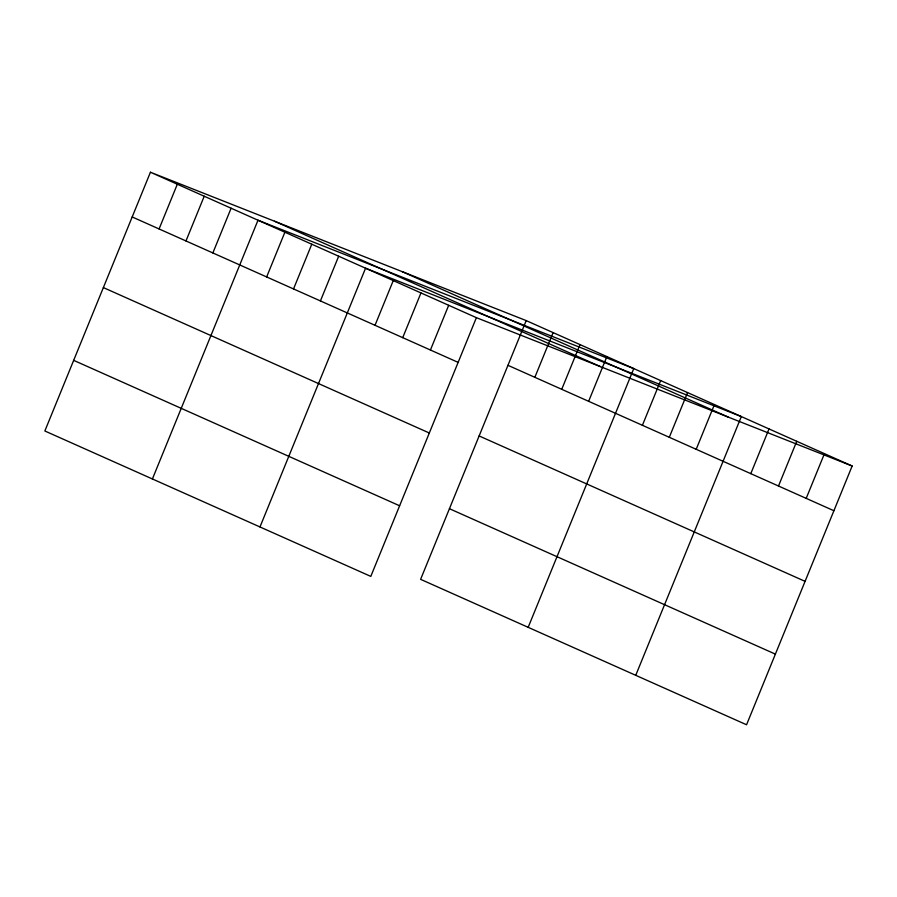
<?xml version="1.0" encoding="UTF-8"?>
<svg xmlns="http://www.w3.org/2000/svg" width="897" height="897" viewBox="0 0 897 897"><rect width="100%" height="100%" fill="white"/><g stroke="black" fill="none" stroke-linecap="round" stroke-linejoin="round"><path stroke-width="1.35" d="M150.438 172.235L44.85 430.986L370.797 576.401L476.385 317.661L150.438 172.235L526.203 320.599L852.15 466.014L746.562 724.765L420.615 579.339L526.203 320.599M159.083 228.959L177.326 184.233M185.971 240.957L204.224 196.23M212.858 252.954L231.112 208.227M152.412 478.976L258 220.225L633.764 368.589L528.176 627.328M266.644 276.949L284.887 232.222M293.532 288.946L311.786 244.219M320.42 300.943L338.674 256.217M259.973 526.965L365.561 268.214L741.326 416.578L635.738 675.318M375.024 325.297L393.267 280.582M402.719 337.653L420.973 292.938M430.425 350.021L448.679 305.305M534.847 377.312L553.101 332.596M561.735 389.309L579.989 344.594M588.634 401.307L606.877 356.591M642.409 425.301L660.663 380.586M669.297 437.299L687.551 392.583M696.195 449.296L714.438 404.581M750.789 473.65L769.032 428.934M778.495 486.017L796.738 441.29M806.201 498.373L824.444 453.658M476.385 317.661L852.15 466.014M402.204 271.634L728.151 417.06M274.448 221.2L600.385 366.615M507.96 365.314L833.896 510.729M132.195 216.962L458.132 362.377M479.133 435.942L805.08 581.357M103.368 287.589L429.315 433.004M449.442 508.711L775.378 654.126M73.677 360.359L399.613 505.773"/></g></svg>
